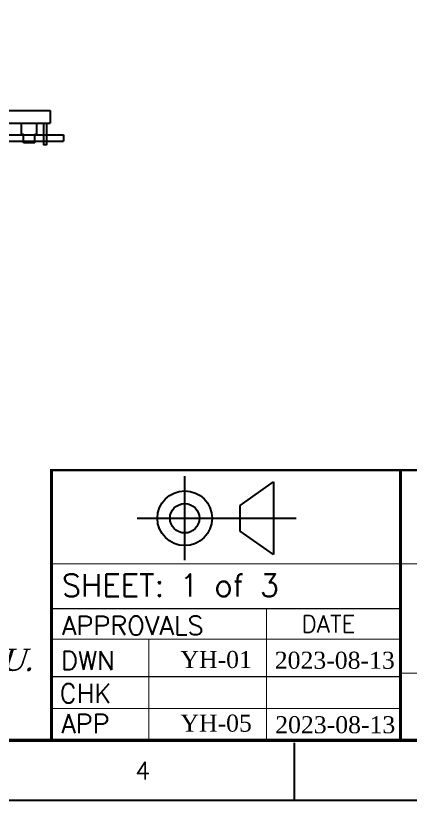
# Model space of a CAD drawing. Header units: millimetres. Extents: x 177 to 2090, y 1120 to 1614.
# Drawn here: x 534.2 to 637.1, y 1119.7 to 1324 of the extents above; entities that cross this region are included whole.
import ezdxf

# ---------------------------------------------------------------- set-up
doc = ezdxf.new("R2010")
doc.units = ezdxf.units.MM
doc.header["$LTSCALE"] = 3
doc.layers.get('0').update_dxf_attribs({"lineweight": 15})
doc.layers.add('BL', color=2, linetype='Continuous')
doc.layers.add('PCB', color=3, linetype='Continuous')
doc.styles.add('romans', font='romans.shx')
doc.styles.get("Standard").update_dxf_attribs({"font": 'romand.shx', "oblique": 18})
doc.styles.add('样式 3', font='')
doc.styles.get('样式 3').set_extended_font_data('FangSong_GB2312')

msp = doc.modelspace()

# ---------------------------------------------------------------- linework, layer by layer
at = {"layer": 'BL', "ltscale": 0.5}
for p, q in [((348.207, 1299.338), (543.207, 1299.338)), ((543.207, 1299.338), (543.207, 1296.038)), ((348.207, 1296.038), (543.207, 1296.038)), ((535.707, 1293.038), (535.707, 1296.038)), ((539.707, 1293.038), (539.707, 1296.038)), ((536.207, 1293.038), (535.707, 1293.038)), ((536.207, 1290.838), (536.207, 1293.038)), ((539.707, 1293.038), (539.207, 1293.038)), ((539.207, 1290.838), (539.207, 1293.038)), ((539.207, 1290.838), (536.207, 1290.838))]:
    msp.add_line(p, q, dxfattribs=at)
at = {"layer": 'BL', "color": 0}
for p, q in [((578.272, 1182.204), (578.272, 1204.038)), ((592.704, 1196.443), (601.418, 1202.571)), ((601.418, 1202.571), (601.418, 1183.67)), ((592.704, 1189.798), (592.704, 1196.443)), ((565.848, 1193.121), (607.338, 1193.121)), ((601.418, 1183.67), (592.704, 1189.798)), ((606.868, 1119.67), (606.868, 1134.621)), ((176.583, 1119.67), (875.753, 1119.67))]:
    msp.add_line(p, q, dxfattribs=at)
for points, const_width in [([(854.848, 1598.416), (194.187, 1598.416), (194.187, 1135.301), (854.848, 1135.301), (854.848, 1598.416)], 0.918), ([(543.546, 1205.935), (543.546, 1135.301)], 0.736), ([(543.546, 1205.64), (854.848, 1205.64)], 0.589), ([(634.493, 1135.301), (634.493, 1205.64)], 0.736), ([(634.493, 1181.251), (543.546, 1181.251)], 0.286), ([(854.848, 1181.251), (543.546, 1181.251)], 0.286), ([(634.493, 1169.572), (543.546, 1169.572)], 0.286), ([(599.589, 1169.572), (599.589, 1135.301)], 0.286), ([(634.493, 1161.635), (543.546, 1161.635)], 0.286), ([(568.915, 1161.635), (568.915, 1135.301)], 0.286), ([(854.848, 1152.764), (634.493, 1152.764)], 0.286), ([(634.493, 1151.873), (543.546, 1151.873)], 0.286), ([(543.546, 1143.607), (634.493, 1143.607)], 0.286), ([(543.546, 1135.301), (421.531, 1135.301)], 0.511)]:
    msp.add_lwpolyline(points, dxfattribs=dict(at, const_width=const_width))
at = {"layer": 'BL', "ltscale": 0.5}
msp.add_lwpolyline([(541.507, 1296.038), (542.207, 1296.038), (542.207, 1290.338), (541.507, 1290.338)], close=True, dxfattribs=at)
at = {"layer": 'BL', "color": 0}
for radius in [7.12, 3.834]:
    msp.add_circle((578.272, 1193.121), radius, dxfattribs=at)
at = {"layer": 'PCB', "ltscale": 0.5}
for p, q in [((344.707, 1292.938), (546.707, 1292.938)), ((344.707, 1291.338), (546.707, 1291.338)), ((546.707, 1292.938), (546.707, 1291.338))]:
    msp.add_line(p, q, dxfattribs=at)

# ---------------------------------------------------------------- texts
at = {"insert": (216.13, 1159.12), "char_height": 5.742229, "width": 323.61292, "attachment_point": 1}
msp.add_mtext('{\\fTimes New Roman|b0|i0|c0|p18;10. ALL sub-parts and materials of the parts,must comply with the RoHS instructions of EU.\\P }', dxfattribs=at)
at = {"color": 7, "width": 54.73245, "attachment_point": 1, "style": '样式 3'}
for s, insert, char_height in [('{\\fTimes New Roman|b0|i0|c186|p18;YH-01}', (577.14, 1158.555), 4.43979), ('{\\fTimes New Roman|b0|i0|c0|p18;202\\fTimes New Roman|b0|i0|c186|p18;3\\fTimes New Roman|b0|i0|c0|p18;-\\fTimes New Roman|b0|i0|c186|p18;08\\fTimes New Roman|b0|i0|c0|p18;-13}', (601.737, 1158.366), 4.439787), ('{\\fTimes New Roman|b0|i0|c186|p18;YH-05}', (577.14, 1141.983), 4.43979), ('{\\fTimes New Roman|b0|i0|c0|p18;202\\fTimes New Roman|b0|i0|c186|p18;3\\fTimes New Roman|b0|i0|c0|p18;-\\fTimes New Roman|b0|i0|c186|p18;08\\fTimes New Roman|b0|i0|c0|p18;-13}', (601.855, 1141.574), 4.439787)]:
    msp.add_mtext(s, dxfattribs=dict(at, insert=insert, char_height=char_height))
at = {"layer": 'BL', "color": 0, "style": 'romans'}
for s, height, p in [('SHEET: 1 of 3', 5.87505, (546.23, 1172.713)), ('APPROVALS', 4.8959, (546.265, 1162.73)), ('DATE', 4.4296, (608.718, 1163.399)), ('DWN', 4.8959, (545.988, 1153.628)), ('CHK', 4.8959, (545.661, 1145.09)), ('APP', 4.8959, (546.08, 1137.181)), ('4', 4.672, (565.353, 1125.051))]:
    msp.add_text(s, height=height, dxfattribs=at).set_placement(p)

doc.saveas('drawing.dxf')
